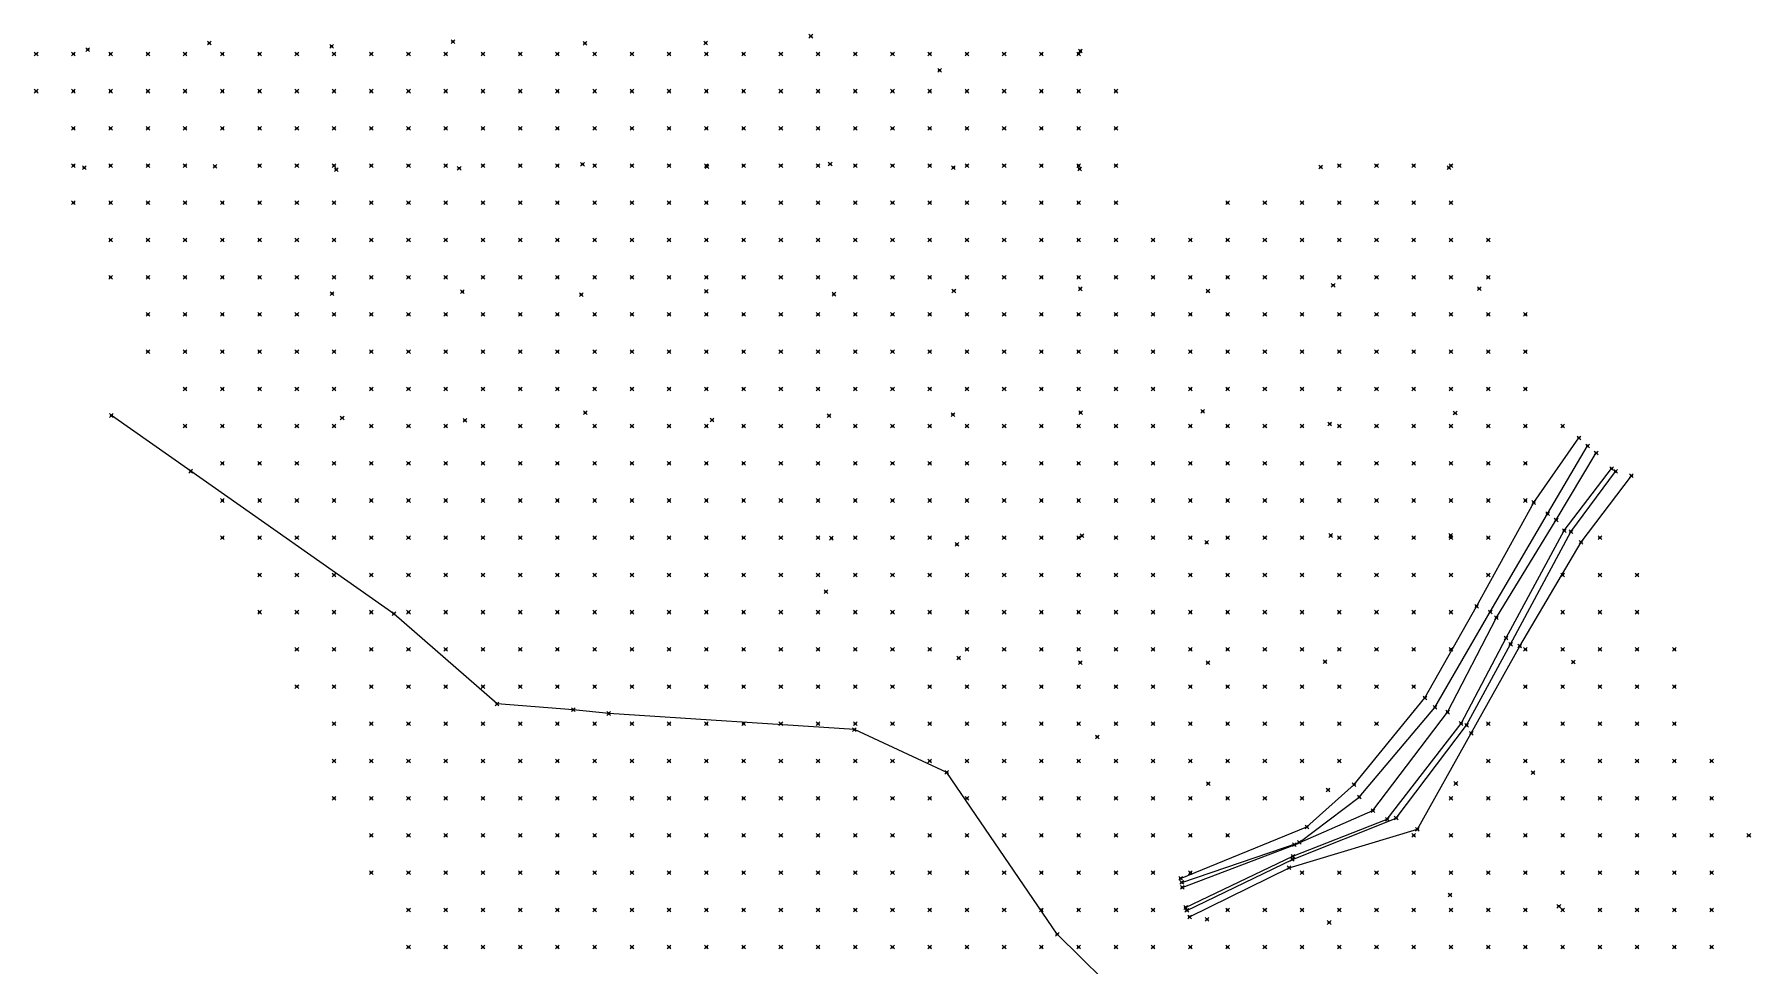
# Model space of a CAD drawing. Header units: metres. Extents: x 441556 to 446409, y 432338 to 461058.
# Drawn here: x 444908.2 to 445046.5, y 442035.8 to 442110.9 of the extents above; entities that cross this region are included whole.
import ezdxf

# ---------------------------------------------------------------- set-up
doc = ezdxf.new("R2010")
doc.units = ezdxf.units.M
doc.header["$MEASUREMENT"] = 0
doc.header["$PDMODE"] = 35
doc.header["$PDSIZE"] = 0.15
for name, color, linetype, lineweight in [('DTM-BRE-RevN_GRP_CURS APA', 2, 'Continuous', 0), ('DTM-BRE-RevN_GRP_TALUZ JOS', 2, 'Continuous', 0), ('DTM-BRE-RevN_GRP_TALUZ SUS', 2, 'Continuous', 0), ('DTM-NOK-RevN_LIDAR_co_lidar', 91, 'Continuous', 0), ('DTM-NOK-RevN_RTK', 32, 'Continuous', 0)]:
    doc.layers.add(name, color=color, linetype=linetype, lineweight=lineweight)

msp = doc.modelspace()

# ---------------------------------------------------------------- linework, layer by layer
at = {"layer": 'DTM-BRE-RevN_GRP_CURS APA'}
for p, q in [((444920.81, 442075.686, 333.878), (444914.419, 442080.174, 334.06)), ((445030.815, 442071.756, 335.092), (445034.034, 442077.159, 335.297)), ((444937.178, 442064.193, 334.06), (444920.81, 442075.686, 333.878)), ((445031.469, 442070.9, 335.12), (445035.282, 442075.889, 335.066)), ((445026.002, 442063.887, 335.012), (445030.815, 442071.756, 335.092)), ((445026.776, 442062.247, 334.961), (445031.469, 442070.9, 335.12)), ((444945.496, 442056.923, 334.06), (444937.178, 442064.193, 334.06)), ((445022.065, 442056.261, 334.851), (445026.002, 442063.887, 335.012)), ((445023.157, 442055.35, 334.914), (445026.776, 442062.247, 334.961)), ((444951.625, 442056.458, 334.288), (444945.496, 442056.923, 334.06)), ((444954.493, 442056.157, 334.288), (444951.625, 442056.458, 334.288)), ((444974.276, 442054.855, 333.924), (444954.493, 442056.157, 334.288)), ((445016.049, 442048.325, 334.649), (445022.065, 442056.261, 334.851)), ((444981.722, 442051.408, 333.924), (444974.276, 442054.855, 333.924)), ((445017.208, 442047.63, 334.657), (445023.157, 442055.35, 334.914)), ((444990.618, 442038.36, 333.833), (444981.722, 442051.408, 333.924)), ((445009.721, 442045.574, 334.511), (445016.049, 442048.325, 334.649)), ((445009.606, 442044.654, 334.516), (445017.208, 442047.63, 334.657)), ((445000.696, 442042.139, 334.266), (445009.721, 442045.574, 334.511)), ((445000.957, 442040.521, 334.147), (445009.606, 442044.654, 334.516)), ((445000.873, 442028.268, 334.151), (444990.618, 442038.36, 333.833))]:
    msp.add_line(p, q, dxfattribs=at)
at = {"layer": 'DTM-BRE-RevN_GRP_TALUZ JOS'}
for p, q in [((445030.123, 442072.255, 335.207), (445033.343, 442077.721, 335.724)), ((445032.005, 442070.803, 335.271), (445035.606, 442075.663, 335.667)), ((445025.503, 442064.341, 335.132), (445030.123, 442072.255, 335.207)), ((445027.138, 442061.736, 335.113), (445032.005, 442070.803, 335.271)), ((445021.052, 442056.647, 335.049), (445025.503, 442064.341, 335.132)), ((445023.599, 442055.207, 335.067), (445027.138, 442061.736, 335.113)), ((445014.954, 442049.414, 334.819), (445021.052, 442056.647, 335.049)), ((445017.926, 442047.723, 334.702), (445023.599, 442055.207, 335.067)), ((445010.115, 442045.766, 334.52), (445014.954, 442049.414, 334.819)), ((445009.561, 442044.394, 334.598), (445017.926, 442047.723, 334.702)), ((445000.656, 442042.537, 334.392), (445010.115, 442045.766, 334.52)), ((445001.061, 442040.286, 334.507), (445009.561, 442044.394, 334.598))]:
    msp.add_line(p, q, dxfattribs=at)
at = {"layer": 'DTM-BRE-RevN_GRP_TALUZ SUS'}
for p, q in [((445029.011, 442073.162, 335.745), (445032.642, 442078.368, 335.984)), ((445032.818, 442069.959, 335.98), (445036.88, 442075.318, 336.17)), ((445024.406, 442064.791, 335.567), (445029.011, 442073.162, 335.745)), ((445027.883, 442061.589, 335.618), (445032.818, 442069.959, 335.98)), ((445020.238, 442057.409, 335.317), (445024.406, 442064.791, 335.567)), ((445023.978, 442054.559, 335.402), (445027.883, 442061.589, 335.618)), ((445014.536, 442050.421, 334.987), (445020.238, 442057.409, 335.317)), ((445019.637, 442046.829, 335.171), (445023.978, 442054.559, 335.402)), ((445010.738, 442047.013, 334.743), (445014.536, 442050.421, 334.987)), ((445000.56, 442042.859, 334.431), (445010.738, 442047.013, 334.743)), ((445009.292, 442043.719, 334.768), (445019.637, 442046.829, 335.171)), ((445001.282, 442039.764, 334.668), (445009.292, 442043.719, 334.768))]:
    msp.add_line(p, q, dxfattribs=at)
at = {"layer": 'DTM-NOK-RevN_LIDAR_co_lidar'}
for p in [(444908.363, 442109.313, 334.95), (444911.363, 442109.313, 335.022), (444914.362, 442109.313, 335.066), (444917.361, 442109.313, 335.093), (444920.361, 442109.313, 335.11), (444923.36, 442109.313, 335.13), (444926.36, 442109.313, 335.16), (444929.359, 442109.313, 335.172), (444932.358, 442109.313, 335.185), (444935.358, 442109.313, 335.195), (444938.357, 442109.313, 335.241), (444941.356, 442109.313, 335.345), (444944.356, 442109.313, 335.649), (444947.355, 442109.313, 336.064), (444950.354, 442109.313, 336.172), (444953.354, 442109.313, 336.26), (444956.353, 442109.313, 336.23), (444959.352, 442109.313, 336.132), (444962.352, 442109.313, 336.137), (444965.351, 442109.313, 336.237), (444968.35, 442109.313, 336.336), (444971.35, 442109.313, 336.516), (444974.349, 442109.313, 337.233), (444977.348, 442109.313, 338.19), (444980.348, 442109.313, 338.88), (444983.347, 442109.313, 339.483), (444986.346, 442109.313, 340.291), (444989.346, 442109.313, 341.193), (444992.345, 442109.313, 341.859), (444908.363, 442106.314, 334.933), (444911.363, 442106.314, 335.008), (444914.362, 442106.314, 335.051), (444917.361, 442106.314, 335.069), (444920.361, 442106.314, 335.073), (444923.36, 442106.314, 335.077), (444926.36, 442106.314, 335.09), (444929.359, 442106.314, 335.091), (444932.358, 442106.314, 335.092), (444935.358, 442106.314, 335.136), (444938.357, 442106.314, 335.204), (444941.356, 442106.314, 335.312), (444944.356, 442106.314, 335.477), (444947.355, 442106.314, 335.844), (444950.354, 442106.314, 336.122), (444953.354, 442106.314, 336.166), (444956.353, 442106.314, 336.161), (444959.352, 442106.314, 336.035), (444962.352, 442106.314, 335.92), (444965.351, 442106.314, 335.951), (444968.35, 442106.314, 336.042), (444971.35, 442106.314, 336.244), (444974.349, 442106.314, 336.62), (444977.348, 442106.314, 337.224), (444980.348, 442106.314, 337.864), (444983.347, 442106.314, 338.52), (444986.346, 442106.314, 339.117), (444989.346, 442106.314, 339.605), (444992.345, 442106.314, 340.291), (444995.344, 442106.314, 340.953), (444911.363, 442103.315, 334.922), (444914.362, 442103.315, 334.98), (444917.361, 442103.315, 334.994), (444920.361, 442103.315, 334.99), (444923.36, 442103.315, 334.994), (444926.36, 442103.315, 335), (444929.359, 442103.315, 335.016), (444932.358, 442103.315, 335.078), (444935.358, 442103.315, 335.144), (444938.357, 442103.315, 335.201), (444941.356, 442103.315, 335.268), (444944.356, 442103.315, 335.364), (444947.355, 442103.315, 335.558), (444950.354, 442103.315, 335.912), (444953.354, 442103.315, 336.035), (444956.353, 442103.315, 336.051), (444959.352, 442103.315, 335.975), (444962.352, 442103.315, 335.839), (444965.351, 442103.315, 335.801), (444968.35, 442103.315, 335.873), (444971.35, 442103.315, 336.038), (444974.349, 442103.315, 336.269), (444977.348, 442103.315, 336.686), (444980.348, 442103.315, 337.323), (444983.347, 442103.315, 338.048), (444986.346, 442103.315, 338.547), (444989.346, 442103.315, 338.803), (444992.345, 442103.315, 339.244), (444995.344, 442103.315, 339.874), (444911.363, 442100.315, 334.815), (444914.362, 442100.315, 334.877), (444917.361, 442100.315, 334.889), (444920.361, 442100.315, 334.884), (444926.36, 442100.315, 334.951), (444929.359, 442100.315, 335.019), (444932.358, 442100.315, 335.081), (444935.358, 442100.315, 335.128), (444938.357, 442100.315, 335.202), (444941.356, 442100.315, 335.24), (444944.356, 442100.315, 335.299), (444947.355, 442100.315, 335.37), (444950.354, 442100.315, 335.575), (444953.354, 442100.315, 335.882), (444956.353, 442100.315, 335.918), (444959.352, 442100.315, 335.888), (444962.352, 442100.315, 335.804), (444965.351, 442100.315, 335.723), (444968.35, 442100.315, 335.727), (444971.35, 442100.315, 335.794), (444974.349, 442100.315, 335.944), (444977.348, 442100.315, 336.311), (444980.348, 442100.315, 337.131), (444983.347, 442100.315, 337.983), (444986.346, 442100.315, 338.385), (444989.346, 442100.315, 338.587), (444992.345, 442100.315, 338.84), (444995.344, 442100.315, 339.241), (445013.34, 442100.315, 342.054), (445016.34, 442100.315, 341.026), (445019.339, 442100.315, 339.717), (445022.339, 442100.315, 338.74), (444911.363, 442097.316, 334.737), (444914.362, 442097.316, 334.825), (444917.361, 442097.316, 334.848), (444920.361, 442097.316, 334.842), (444923.36, 442097.316, 334.89), (444926.36, 442097.316, 334.983), (444929.359, 442097.316, 335.064), (444932.358, 442097.316, 335.098), (444935.358, 442097.316, 335.152), (444938.357, 442097.316, 335.24), (444941.356, 442097.316, 335.278), (444944.356, 442097.316, 335.286), (444947.355, 442097.316, 335.305), (444950.354, 442097.316, 335.364), (444953.354, 442097.316, 335.621), (444956.353, 442097.316, 335.78), (444959.352, 442097.316, 335.785), (444962.352, 442097.316, 335.732), (444965.351, 442097.316, 335.656), (444968.35, 442097.316, 335.629), (444971.35, 442097.316, 335.645), (444974.349, 442097.316, 335.744), (444977.348, 442097.316, 335.99), (444980.348, 442097.316, 336.718), (444983.347, 442097.316, 337.732), (444986.346, 442097.316, 338.336), (444989.346, 442097.316, 338.496), (444992.345, 442097.316, 338.625), (444995.344, 442097.316, 338.786), (445004.342, 442097.316, 339.788), (445007.342, 442097.316, 340.614), (445010.341, 442097.316, 341.412), (445013.34, 442097.316, 340.955), (445016.34, 442097.316, 339.843), (445019.339, 442097.316, 338.729), (445022.339, 442097.316, 337.787), (444914.362, 442094.317, 334.722), (444917.361, 442094.317, 334.68), (444920.361, 442094.317, 334.703), (444923.36, 442094.317, 334.861), (444926.36, 442094.317, 335.009), (444929.359, 442094.317, 335.053), (444932.358, 442094.317, 335.088), (444935.358, 442094.317, 335.163), (444938.357, 442094.317, 335.25), (444941.356, 442094.317, 335.293), (444944.356, 442094.317, 335.337), (444947.355, 442094.317, 335.483), (444950.354, 442094.317, 335.421), (444953.354, 442094.317, 335.417), (444956.353, 442094.317, 335.596), (444959.352, 442094.317, 335.649), (444962.352, 442094.317, 335.633), (444965.351, 442094.317, 335.586), (444968.35, 442094.317, 335.567), (444971.35, 442094.317, 335.576), (444974.349, 442094.317, 335.617), (444977.348, 442094.317, 335.733), (444980.348, 442094.317, 336.129), (444983.347, 442094.317, 337.147), (444986.346, 442094.317, 338.139), (444989.346, 442094.317, 338.345), (444992.345, 442094.317, 338.348), (444995.344, 442094.317, 338.31), (444998.344, 442094.317, 338.311), (445001.343, 442094.317, 338.505), (445004.342, 442094.317, 339.06), (445007.342, 442094.317, 339.982), (445010.341, 442094.317, 340.426), (445013.34, 442094.317, 339.762), (445016.34, 442094.317, 338.637), (445019.339, 442094.317, 337.734), (445022.339, 442094.317, 337.053), (445025.338, 442094.317, 336.3), (444914.362, 442091.317, 334.614), (444917.361, 442091.317, 334.531), (444920.361, 442091.317, 334.58), (444923.36, 442091.317, 334.779), (444926.36, 442091.317, 334.944), (444929.359, 442091.317, 335.004), (444932.358, 442091.317, 335.061), (444935.358, 442091.317, 335.142), (444938.357, 442091.317, 335.236), (444941.356, 442091.317, 335.295), (444944.356, 442091.317, 335.416), (444947.355, 442091.317, 335.741), (444950.354, 442091.317, 335.499), (444953.354, 442091.317, 335.313), (444956.353, 442091.317, 335.383), (444959.352, 442091.317, 335.506), (444962.352, 442091.317, 335.53), (444965.351, 442091.317, 335.516), (444968.35, 442091.317, 335.486), (444971.35, 442091.317, 335.481), (444974.349, 442091.317, 335.49), (444977.348, 442091.317, 335.537), (444980.348, 442091.317, 335.727), (444983.347, 442091.317, 336.378), (444986.346, 442091.317, 337.349), (444989.346, 442091.317, 337.942), (444992.345, 442091.317, 338), (444995.344, 442091.317, 337.817), (444998.344, 442091.317, 337.613), (445001.343, 442091.317, 337.671), (445004.342, 442091.317, 338.175), (445007.342, 442091.317, 339.108), (445010.341, 442091.317, 339.32), (445013.34, 442091.317, 338.588), (445016.34, 442091.317, 337.599), (445019.339, 442091.317, 336.836), (445022.339, 442091.317, 336.487), (445025.338, 442091.317, 335.927), (444917.361, 442088.318, 334.514), (444920.361, 442088.318, 334.518), (444923.36, 442088.318, 334.645), (444926.36, 442088.318, 334.815), (444929.359, 442088.318, 334.955), (444932.358, 442088.318, 335.024), (444935.358, 442088.318, 335.099), (444938.357, 442088.318, 335.199), (444941.356, 442088.318, 335.267), (444944.356, 442088.318, 335.362), (444947.355, 442088.318, 335.569), (444950.354, 442088.318, 335.364), (444953.354, 442088.318, 335.192), (444956.353, 442088.318, 335.167), (444959.352, 442088.318, 335.294), (444962.352, 442088.318, 335.402), (444965.351, 442088.318, 335.412), (444968.35, 442088.318, 335.381), (444971.35, 442088.318, 335.356), (444974.349, 442088.318, 335.36), (444977.348, 442088.318, 335.387), (444980.348, 442088.318, 335.486), (444983.347, 442088.318, 335.742), (444986.346, 442088.318, 336.365), (444989.346, 442088.318, 337.191), (444992.345, 442088.318, 337.516), (444995.344, 442088.318, 337.299), (444998.344, 442088.318, 336.983), (445001.343, 442088.318, 336.83), (445004.342, 442088.318, 337.391), (445007.342, 442088.318, 338.207), (445010.341, 442088.318, 338.347), (445013.34, 442088.318, 337.702), (445016.34, 442088.318, 336.791), (445019.339, 442088.318, 336.104), (445022.339, 442088.318, 335.92), (445025.338, 442088.318, 335.754), (445028.337, 442088.318, 335.778), (444917.361, 442085.319, 334.564), (444920.361, 442085.319, 334.477), (444923.36, 442085.319, 334.525), (444926.36, 442085.319, 334.671), (444929.359, 442085.319, 334.854), (444932.358, 442085.319, 334.978), (444935.358, 442085.319, 335.029), (444938.357, 442085.319, 335.115), (444941.356, 442085.319, 335.185), (444944.356, 442085.319, 335.222), (444947.355, 442085.319, 335.22), (444950.354, 442085.319, 335.188), (444953.354, 442085.319, 335.114), (444956.353, 442085.319, 335.054), (444959.352, 442085.319, 335.083), (444962.352, 442085.319, 335.239), (444965.351, 442085.319, 335.282), (444968.35, 442085.319, 335.271), (444971.35, 442085.319, 335.232), (444974.349, 442085.319, 335.225), (444977.348, 442085.319, 335.254), (444980.348, 442085.319, 335.285), (444983.347, 442085.319, 335.37), (444986.346, 442085.319, 335.66), (444989.346, 442085.319, 336.18), (444992.345, 442085.319, 336.552), (444995.344, 442085.319, 336.494), (444998.344, 442085.319, 336.381), (445001.343, 442085.319, 336.148), (445004.342, 442085.319, 336.479), (445007.342, 442085.319, 337.365), (445010.341, 442085.319, 337.496), (445013.34, 442085.319, 336.767), (445016.34, 442085.319, 336.045), (445019.339, 442085.319, 335.64), (445022.339, 442085.319, 335.566), (445025.338, 442085.319, 335.62), (445028.337, 442085.319, 335.734), (444920.361, 442082.319, 334.545), (444923.36, 442082.319, 334.51), (444926.36, 442082.319, 334.566), (444929.359, 442082.319, 334.757), (444932.358, 442082.319, 334.915), (444935.358, 442082.319, 334.946), (444938.357, 442082.319, 335.014), (444941.356, 442082.319, 335.083), (444944.356, 442082.319, 335.152), (444947.355, 442082.319, 335.137), (444950.354, 442082.319, 335.132), (444953.354, 442082.319, 335.115), (444956.353, 442082.319, 335.061), (444959.352, 442082.319, 335.008), (444962.352, 442082.319, 335.088), (444965.351, 442082.319, 335.156), (444968.35, 442082.319, 335.155), (444971.35, 442082.319, 335.117), (444974.349, 442082.319, 335.098), (444977.348, 442082.319, 335.107), (444980.348, 442082.319, 335.115), (444983.347, 442082.319, 335.117), (444986.346, 442082.319, 335.169), (444989.346, 442082.319, 335.301), (444992.345, 442082.319, 335.43), (444995.344, 442082.319, 335.507), (444998.344, 442082.319, 335.637), (445001.343, 442082.319, 335.631), (445004.342, 442082.319, 335.62), (445007.342, 442082.319, 336.296), (445010.341, 442082.319, 336.345), (445013.34, 442082.319, 335.821), (445016.34, 442082.319, 335.495), (445019.339, 442082.319, 335.468), (445022.339, 442082.319, 335.513), (445025.338, 442082.319, 335.587), (445028.337, 442082.319, 335.708), (444920.361, 442079.32, 334.653), (444923.36, 442079.32, 334.617), (444926.36, 442079.32, 334.71), (444929.359, 442079.32, 334.883), (444932.358, 442079.32, 334.862), (444935.358, 442079.32, 334.884), (444938.357, 442079.32, 334.949), (444941.356, 442079.32, 335.006), (444944.356, 442079.32, 335.089), (444947.355, 442079.32, 335.085), (444950.354, 442079.32, 335.088), (444953.354, 442079.32, 335.074), (444956.353, 442079.32, 335.04), (444959.352, 442079.32, 334.963), (444962.352, 442079.32, 334.953), (444965.351, 442079.32, 335.008), (444968.35, 442079.32, 335.024), (444971.35, 442079.32, 335), (444974.349, 442079.32, 334.984), (444977.348, 442079.32, 334.978), (444980.348, 442079.32, 334.956), (444983.347, 442079.32, 334.934), (444986.346, 442079.32, 334.925), (444989.346, 442079.32, 334.937), (444992.345, 442079.32, 334.98), (444995.344, 442079.32, 335.024), (444998.344, 442079.32, 335.098), (445001.343, 442079.32, 335.253), (445004.342, 442079.32, 335.342), (445007.342, 442079.32, 335.399), (445010.341, 442079.32, 335.335), (445013.34, 442079.32, 335.442), (445016.34, 442079.32, 335.377), (445019.339, 442079.32, 335.412), (445022.339, 442079.32, 335.477), (445025.338, 442079.32, 335.583), (445028.337, 442079.32, 335.719), (445031.337, 442079.32, 335.911), (444923.36, 442076.321, 334.751), (444926.36, 442076.321, 334.98), (444929.359, 442076.321, 335.027), (444932.358, 442076.321, 334.793), (444935.358, 442076.321, 334.847), (444938.357, 442076.321, 334.922), (444941.356, 442076.321, 334.983), (444944.356, 442076.321, 335.006), (444947.355, 442076.321, 335.033), (444950.354, 442076.321, 335.018), (444953.354, 442076.321, 335.009), (444956.353, 442076.321, 334.981), (444959.352, 442076.321, 334.876), (444962.352, 442076.321, 334.835), (444965.351, 442076.321, 334.844), (444968.35, 442076.321, 334.86), (444971.35, 442076.321, 334.865), (444974.349, 442076.321, 334.895), (444977.348, 442076.321, 334.904), (444980.348, 442076.321, 334.858), (444983.347, 442076.321, 334.816), (444986.346, 442076.321, 334.825), (444989.346, 442076.321, 334.882), (444992.345, 442076.321, 334.972), (444995.344, 442076.321, 335.048), (444998.344, 442076.321, 335.082), (445001.343, 442076.321, 335.083), (445004.342, 442076.321, 335.11), (445007.342, 442076.321, 335.148), (445010.341, 442076.321, 335.242), (445013.34, 442076.321, 335.285), (445016.34, 442076.321, 335.331), (445019.339, 442076.321, 335.377), (445022.339, 442076.321, 335.498), (445025.338, 442076.321, 335.598), (445028.337, 442076.321, 335.744), (444923.36, 442073.321, 334.683), (444926.36, 442073.321, 334.796), (444929.359, 442073.321, 334.769), (444932.358, 442073.321, 334.571), (444935.358, 442073.321, 334.727), (444938.357, 442073.321, 334.861), (444941.356, 442073.321, 334.925), (444944.356, 442073.321, 334.934), (444947.355, 442073.321, 334.964), (444950.354, 442073.321, 334.946), (444953.354, 442073.321, 334.932), (444956.353, 442073.321, 334.911), (444959.352, 442073.321, 334.835), (444962.352, 442073.321, 334.818), (444965.351, 442073.321, 334.792), (444968.35, 442073.321, 334.712), (444971.35, 442073.321, 334.74), (444974.349, 442073.321, 334.837), (444977.348, 442073.321, 334.845), (444980.348, 442073.321, 334.806), (444983.347, 442073.321, 334.787), (444986.346, 442073.321, 334.798), (444989.346, 442073.321, 334.857), (444992.345, 442073.321, 334.921), (444995.344, 442073.321, 334.972), (444998.344, 442073.321, 335.006), (445001.343, 442073.321, 335.046), (445004.342, 442073.321, 335.094), (445007.342, 442073.321, 335.188), (445010.341, 442073.321, 335.272), (445013.34, 442073.321, 335.227), (445016.34, 442073.321, 335.286), (445019.339, 442073.321, 335.399), (445022.339, 442073.321, 335.522), (445025.338, 442073.321, 335.598), (445028.337, 442073.321, 335.665), (444923.36, 442070.322, 334.669), (444926.36, 442070.322, 334.73), (444929.359, 442070.322, 334.731), (444932.358, 442070.322, 334.586), (444935.358, 442070.322, 334.621), (444938.357, 442070.322, 334.749), (444941.356, 442070.322, 334.837), (444944.356, 442070.322, 334.869), (444947.355, 442070.322, 334.883), (444950.354, 442070.322, 334.886), (444953.354, 442070.322, 334.862), (444956.353, 442070.322, 334.849), (444959.352, 442070.322, 334.848), (444962.352, 442070.322, 334.933), (444965.351, 442070.322, 335.057), (444968.35, 442070.322, 334.776), (444971.35, 442070.322, 334.613), (444974.349, 442070.322, 334.704), (444977.348, 442070.322, 334.776), (444980.348, 442070.322, 334.821), (444983.347, 442070.322, 334.869), (444986.346, 442070.322, 334.86), (444989.346, 442070.322, 334.851), (444992.345, 442070.322, 334.884), (444995.344, 442070.322, 334.903), (444998.344, 442070.322, 334.966), (445001.343, 442070.322, 335.039), (445004.342, 442070.322, 335.109), (445007.342, 442070.322, 335.216), (445010.341, 442070.322, 335.263), (445013.34, 442070.322, 335.173), (445016.34, 442070.322, 335.266), (445019.339, 442070.322, 335.402), (445022.339, 442070.322, 335.541), (445025.338, 442070.322, 335.358), (445034.336, 442070.322, 335.883), (444926.36, 442067.323, 334.682), (444929.359, 442067.323, 334.672), (444932.358, 442067.323, 334.704), (444935.358, 442067.323, 334.645), (444938.357, 442067.323, 334.396), (444941.356, 442067.323, 334.649), (444944.356, 442067.323, 334.798), (444947.355, 442067.323, 334.788), (444950.354, 442067.323, 334.82), (444953.354, 442067.323, 334.844), (444956.353, 442067.323, 334.798), (444959.352, 442067.323, 334.848), (444962.352, 442067.323, 335.111), (444965.351, 442067.323, 335.397), (444968.35, 442067.323, 334.92), (444971.35, 442067.323, 334.558), (444974.349, 442067.323, 334.562), (444977.348, 442067.323, 334.708), (444980.348, 442067.323, 335.009), (444983.347, 442067.323, 335.1), (444986.346, 442067.323, 334.908), (444989.346, 442067.323, 334.868), (444992.345, 442067.323, 334.907), (444995.344, 442067.323, 334.963), (444998.344, 442067.323, 334.991), (445001.343, 442067.323, 335.019), (445004.342, 442067.323, 335.11), (445007.342, 442067.323, 335.095), (445010.341, 442067.323, 335.147), (445013.34, 442067.323, 335.192), (445016.34, 442067.323, 335.009), (445019.339, 442067.323, 335.123), (445022.339, 442067.323, 335.303), (445025.338, 442067.323, 335.327), (445031.337, 442067.323, 335.407), (445034.336, 442067.323, 335.783), (445037.335, 442067.323, 336.957), (444926.36, 442064.323, 334.633), (444929.359, 442064.323, 334.589), (444932.358, 442064.323, 334.552), (444935.358, 442064.323, 334.486), (444938.357, 442064.323, 334.265), (444941.356, 442064.323, 334.336), (444944.356, 442064.323, 334.589), (444947.355, 442064.323, 334.676), (444950.354, 442064.323, 334.895), (444953.354, 442064.323, 334.878), (444956.353, 442064.323, 334.665), (444959.352, 442064.323, 334.769), (444962.352, 442064.323, 334.886), (444965.351, 442064.323, 334.87), (444968.35, 442064.323, 334.696), (444971.35, 442064.323, 334.523), (444974.349, 442064.323, 334.46), (444977.348, 442064.323, 334.702), (444980.348, 442064.323, 334.983), (444983.347, 442064.323, 335.031), (444986.346, 442064.323, 334.987), (444989.346, 442064.323, 334.92), (444992.345, 442064.323, 334.858), (444995.344, 442064.323, 334.922), (444998.344, 442064.323, 334.986), (445001.343, 442064.323, 334.992), (445004.342, 442064.323, 335.033), (445007.342, 442064.323, 335.076), (445010.341, 442064.323, 334.867), (445013.34, 442064.323, 334.871), (445016.34, 442064.323, 334.969), (445019.339, 442064.323, 335.128), (445022.339, 442064.323, 335.291), (445031.337, 442064.323, 335.501), (445034.336, 442064.323, 335.78), (445037.335, 442064.323, 337.211), (444929.359, 442061.324, 334.542), (444932.358, 442061.324, 334.579), (444935.358, 442061.324, 334.467), (444938.357, 442061.324, 334.305), (444941.356, 442061.324, 334.235), (444944.356, 442061.324, 334.347), (444947.355, 442061.324, 334.529), (444950.354, 442061.324, 334.74), (444953.354, 442061.324, 334.685), (444956.353, 442061.324, 334.556), (444959.352, 442061.324, 334.427), (444962.352, 442061.324, 334.466), (444965.351, 442061.324, 334.473), (444968.35, 442061.324, 334.433), (444971.35, 442061.324, 334.395), (444974.349, 442061.324, 334.371), (444977.348, 442061.324, 334.473), (444980.348, 442061.324, 334.709), (444983.347, 442061.324, 334.869), (444986.346, 442061.324, 334.874), (444989.346, 442061.324, 334.836), (444992.345, 442061.324, 334.81), (444995.344, 442061.324, 334.852), (444998.344, 442061.324, 334.915), (445001.343, 442061.324, 334.979), (445004.342, 442061.324, 334.733), (445007.342, 442061.324, 334.719), (445010.341, 442061.324, 334.867), (445013.34, 442061.324, 334.911), (445016.34, 442061.324, 334.997), (445019.339, 442061.324, 335.017), (445022.339, 442061.324, 335.243), (445028.337, 442061.324, 335.391), (445031.337, 442061.324, 335.527), (445034.336, 442061.324, 335.814), (445037.335, 442061.324, 338.997), (445040.335, 442061.324, 341.36), (444929.359, 442058.325, 334.395), (444932.358, 442058.325, 334.419), (444935.358, 442058.325, 334.39), (444938.357, 442058.325, 334.341), (444941.356, 442058.325, 334.234), (444944.356, 442058.325, 334.221), (444947.355, 442058.325, 334.351), (444950.354, 442058.325, 334.439), (444953.354, 442058.325, 334.503), (444956.353, 442058.325, 334.484), (444959.352, 442058.325, 334.421), (444962.352, 442058.325, 334.349), (444965.351, 442058.325, 334.305), (444968.35, 442058.325, 334.298), (444971.35, 442058.325, 334.313), (444974.349, 442058.325, 334.355), (444977.348, 442058.325, 334.441), (444980.348, 442058.325, 334.66), (444983.347, 442058.325, 334.786), (444986.346, 442058.325, 334.709), (444989.346, 442058.325, 334.696), (444992.345, 442058.325, 334.776), (444995.344, 442058.325, 334.924), (444998.344, 442058.325, 334.752), (445001.343, 442058.325, 334.667), (445004.342, 442058.325, 334.74), (445007.342, 442058.325, 334.811), (445010.341, 442058.325, 334.877), (445013.34, 442058.325, 334.934), (445016.34, 442058.325, 335.032), (445019.339, 442058.325, 334.972), (445028.337, 442058.325, 335.409), (445031.337, 442058.325, 335.53), (445034.336, 442058.325, 337.617), (445037.335, 442058.325, 340.039), (445040.335, 442058.325, 341.148), (444932.358, 442055.325, 334.328), (444935.358, 442055.325, 334.352), (444938.357, 442055.325, 334.33), (444941.356, 442055.325, 334.275), (444944.356, 442055.325, 334.207), (444947.355, 442055.325, 334.227), (444950.354, 442055.325, 334.35), (444953.354, 442055.325, 334.412), (444956.353, 442055.325, 334.376), (444959.352, 442055.325, 334.318), (444962.352, 442055.325, 334.239), (444965.351, 442055.325, 334.214), (444968.35, 442055.325, 334.213), (444971.35, 442055.325, 334.235), (444974.349, 442055.325, 334.23), (444977.348, 442055.325, 334.243), (444980.348, 442055.325, 334.353), (444983.347, 442055.325, 334.429), (444986.346, 442055.325, 334.187), (444989.346, 442055.325, 334.228), (444992.345, 442055.325, 334.251), (444995.344, 442055.325, 334.355), (444998.344, 442055.325, 334.472), (445001.343, 442055.325, 334.628), (445004.342, 442055.325, 334.641), (445007.342, 442055.325, 334.775), (445010.341, 442055.325, 334.903), (445013.34, 442055.325, 334.977), (445016.34, 442055.325, 335.037), (445025.338, 442055.325, 335.23), (445028.337, 442055.325, 335.324), (445031.337, 442055.325, 335.455), (445034.336, 442055.325, 338.573), (445037.335, 442055.325, 340.633), (445040.335, 442055.325, 341.357), (444932.358, 442052.326, 334.247), (444935.358, 442052.326, 334.302), (444938.357, 442052.326, 334.304), (444941.356, 442052.326, 334.258), (444944.356, 442052.326, 334.196), (444947.355, 442052.326, 334.201), (444950.354, 442052.326, 334.211), (444953.354, 442052.326, 334.221), (444956.353, 442052.326, 334.212), (444959.352, 442052.326, 334.203), (444962.352, 442052.326, 334.169), (444965.351, 442052.326, 334.159), (444968.35, 442052.326, 334.151), (444971.35, 442052.326, 334.138), (444974.349, 442052.326, 333.901), (444977.348, 442052.326, 333.937), (444980.348, 442052.326, 334.005), (444983.347, 442052.326, 334.05), (444986.346, 442052.326, 334.015), (444989.346, 442052.326, 334.007), (444992.345, 442052.326, 334.132), (444995.344, 442052.326, 334.395), (444998.344, 442052.326, 334.604), (445001.343, 442052.326, 334.519), (445004.342, 442052.326, 334.658), (445007.342, 442052.326, 334.79), (445010.341, 442052.326, 334.941), (445013.34, 442052.326, 334.959), (445025.338, 442052.326, 335.181), (445028.337, 442052.326, 335.282), (445031.337, 442052.326, 335.354), (445034.336, 442052.326, 338.918), (445037.335, 442052.326, 341.299), (445040.335, 442052.326, 341.544), (445043.334, 442052.326, 342.427), (444932.358, 442049.327, 334.155), (444935.358, 442049.327, 334.214), (444938.357, 442049.327, 334.249), (444941.356, 442049.327, 334.231), (444944.356, 442049.327, 334.186), (444947.355, 442049.327, 334.177), (444950.354, 442049.327, 334.176), (444953.354, 442049.327, 334.139), (444956.353, 442049.327, 334.136), (444959.352, 442049.327, 334.115), (444962.352, 442049.327, 334.107), (444965.351, 442049.327, 333.856), (444968.35, 442049.327, 333.861), (444971.35, 442049.327, 333.87), (444974.349, 442049.327, 333.886), (444977.348, 442049.327, 333.92), (444980.348, 442049.327, 333.944), (444983.347, 442049.327, 333.934), (444986.346, 442049.327, 333.874), (444989.346, 442049.327, 333.851), (444992.345, 442049.327, 334.008), (444995.344, 442049.327, 334.285), (444998.344, 442049.327, 334.601), (445001.343, 442049.327, 334.497), (445004.342, 442049.327, 334.628), (445007.342, 442049.327, 334.765), (445010.341, 442049.327, 334.748), (445022.339, 442049.327, 334.956), (445025.338, 442049.327, 335.041), (445028.337, 442049.327, 335.114), (445031.337, 442049.327, 335.908), (445034.336, 442049.327, 339.585), (445037.335, 442049.327, 341.991), (445040.335, 442049.327, 342.576), (445043.334, 442049.327, 344.902), (444935.358, 442046.327, 334.141), (444938.357, 442046.327, 334.17), (444941.356, 442046.327, 334.19), (444944.356, 442046.327, 334.183), (444947.355, 442046.327, 334.151), (444950.354, 442046.327, 334.135), (444953.354, 442046.327, 334.112), (444956.353, 442046.327, 333.85), (444959.352, 442046.327, 333.829), (444962.352, 442046.327, 333.83), (444965.351, 442046.327, 333.845), (444968.35, 442046.327, 333.855), (444971.35, 442046.327, 333.865), (444974.349, 442046.327, 333.873), (444977.348, 442046.327, 333.868), (444980.348, 442046.327, 333.889), (444983.347, 442046.327, 333.874), (444986.346, 442046.327, 333.808), (444989.346, 442046.327, 333.817), (444992.345, 442046.327, 333.922), (444995.344, 442046.327, 334.154), (444998.344, 442046.327, 334.476), (445001.343, 442046.327, 334.613), (445004.342, 442046.327, 334.633), (445019.339, 442046.327, 334.84), (445022.339, 442046.327, 334.833), (445025.338, 442046.327, 335.027), (445028.337, 442046.327, 335.084), (445031.337, 442046.327, 336.724), (445034.336, 442046.327, 340.277), (445037.335, 442046.327, 342.472), (445040.335, 442046.327, 343.107), (445043.334, 442046.327, 344.361), (445046.333, 442046.327, 346.407), (444935.358, 442043.328, 334.076), (444938.357, 442043.328, 334.098), (444941.356, 442043.328, 334.123), (444944.356, 442043.328, 334.139), (444947.355, 442043.328, 333.868), (444950.354, 442043.328, 333.861), (444953.354, 442043.328, 333.857), (444956.353, 442043.328, 333.85), (444959.352, 442043.328, 333.842), (444962.352, 442043.328, 333.83), (444965.351, 442043.328, 333.827), (444968.35, 442043.328, 333.826), (444971.35, 442043.328, 333.812), (444974.349, 442043.328, 333.824), (444977.348, 442043.328, 333.846), (444980.348, 442043.328, 333.862), (444983.347, 442043.328, 333.82), (444986.346, 442043.328, 333.758), (444989.346, 442043.328, 333.808), (444992.345, 442043.328, 333.948), (444995.344, 442043.328, 334.208), (444998.344, 442043.328, 334.518), (445001.343, 442043.328, 334.429), (445010.341, 442043.328, 334.623), (445013.34, 442043.328, 334.699), (445016.34, 442043.328, 334.734), (445019.339, 442043.328, 334.787), (445022.339, 442043.328, 334.804), (445025.338, 442043.328, 334.943), (445028.337, 442043.328, 335.059), (445031.337, 442043.328, 338.423), (445034.336, 442043.328, 340.176), (445037.335, 442043.328, 341.208), (445040.335, 442043.328, 342.609), (445043.334, 442043.328, 344.803), (444938.357, 442040.328, 333.806), (444941.356, 442040.328, 333.821), (444944.356, 442040.328, 333.846), (444947.355, 442040.328, 333.839), (444950.354, 442040.328, 333.851), (444953.354, 442040.328, 333.853), (444956.353, 442040.328, 333.828), (444959.352, 442040.328, 333.819), (444962.352, 442040.328, 333.814), (444965.351, 442040.328, 333.801), (444968.35, 442040.328, 333.797), (444971.35, 442040.328, 333.795), (444974.349, 442040.328, 333.801), (444977.348, 442040.328, 333.83), (444980.348, 442040.328, 333.852), (444983.347, 442040.328, 333.843), (444986.346, 442040.328, 333.85), (444989.346, 442040.328, 333.871), (444992.345, 442040.328, 333.877), (444995.344, 442040.328, 333.981), (444998.344, 442040.328, 334.176), (445004.342, 442040.328, 334.468), (445007.342, 442040.328, 334.632), (445010.341, 442040.328, 334.675), (445013.34, 442040.328, 334.734), (445016.34, 442040.328, 334.83), (445019.339, 442040.328, 334.796), (445022.339, 442040.328, 334.673), (445025.338, 442040.328, 334.834), (445028.337, 442040.328, 335.135), (445031.337, 442040.328, 337.282), (445034.336, 442040.328, 339.585), (445037.335, 442040.328, 341.037), (445040.335, 442040.328, 342.691), (445043.334, 442040.328, 344.713), (444938.357, 442037.329, 333.763), (444941.356, 442037.329, 333.796), (444944.356, 442037.329, 333.817), (444947.355, 442037.329, 333.814), (444950.354, 442037.329, 333.826), (444953.354, 442037.329, 333.807), (444956.353, 442037.329, 333.81), (444959.352, 442037.329, 333.798), (444962.352, 442037.329, 333.78), (444965.351, 442037.329, 333.776), (444968.35, 442037.329, 333.78), (444971.35, 442037.329, 333.784), (444974.349, 442037.329, 333.792), (444977.348, 442037.329, 333.807), (444980.348, 442037.329, 333.839), (444983.347, 442037.329, 333.864), (444986.346, 442037.329, 333.845), (444989.346, 442037.329, 333.84), (444992.345, 442037.329, 333.9), (444995.344, 442037.329, 333.983), (444998.344, 442037.329, 334.18), (445001.343, 442037.329, 334.445), (445004.342, 442037.329, 334.545), (445007.342, 442037.329, 334.593), (445010.341, 442037.329, 334.67), (445013.34, 442037.329, 334.729), (445016.34, 442037.329, 334.766), (445019.339, 442037.329, 334.787), (445022.339, 442037.329, 334.682), (445025.338, 442037.329, 334.77), (445028.337, 442037.329, 335.062), (445031.337, 442037.329, 336.139), (445034.336, 442037.329, 338.711), (445037.335, 442037.329, 341.16), (445040.335, 442037.329, 342.727), (445043.334, 442037.329, 344.271)]:
    msp.add_point(p, dxfattribs=at)
at = {"layer": 'DTM-NOK-RevN_RTK'}
for p in [(444922.307, 442110.188, 335.071), (444932.163, 442109.927, 335.159), (444941.94, 442110.303, 335.451), (444952.571, 442110.177, 336.293), (444962.297, 442110.197, 336.201), (444970.771, 442110.745, 336.662), (444912.519, 442109.668, 334.983), (444992.488, 442109.561, 341.964), (444981.137, 442107.994, 338.695), (444922.764, 442100.249, 334.811), (444952.376, 442100.422, 335.872), (444962.394, 442100.236, 335.819), (444972.327, 442100.44, 335.827), (444912.235, 442100.146, 334.738), (444932.542, 442099.995, 335.084), (444942.437, 442100.095, 335.239), (444982.259, 442100.153, 337.895), (444992.419, 442100.05, 338.663), (445011.843, 442100.199, 342.279), (445022.177, 442100.139, 338.451), (445012.85, 442090.669, 338.352), (444932.203, 442090.001, 334.974), (444942.699, 442090.142, 335.14), (444952.277, 442089.921, 335.19), (444962.349, 442090.177, 335.502), (444972.626, 442089.95, 335.431), (444982.291, 442090.216, 335.769), (444992.477, 442090.381, 337.844), (445002.758, 442090.197, 337.685), (445024.613, 442090.395, 335.606), (444914.419, 442080.174, 334.06), (444933.011, 442079.974, 334.708), (444942.902, 442079.779, 334.955), (444952.598, 442080.4, 334.979), (444962.81, 442079.806, 334.806), (444972.237, 442080.149, 334.909), (444982.215, 442080.25, 334.961), (444992.496, 442080.409, 334.72), (445002.34, 442080.51, 335.512), (445012.576, 442079.495, 335.33), (445022.676, 442080.367, 335.476), (445032.642, 442078.368, 335.984), (445033.343, 442077.721, 335.724), (445034.034, 442077.159, 335.297), (444920.81, 442075.686, 333.878), (445035.282, 442075.889, 335.066), (445035.606, 442075.663, 335.667), (445036.88, 442075.318, 336.17), (445029.011, 442073.162, 335.745), (445030.123, 442072.255, 335.207), (445030.815, 442071.756, 335.092), (444972.426, 442070.284, 334.537), (444982.534, 442069.782, 334.527), (444992.614, 442070.479, 334.681), (445002.657, 442069.942, 334.939), (445012.648, 442070.499, 335.035), (445022.309, 442070.499, 335.516), (445031.469, 442070.9, 335.12), (445032.005, 442070.803, 335.271), (445032.818, 442069.959, 335.98), (444971.986, 442065.977, 334.429), (445024.406, 442064.791, 335.567), (445025.503, 442064.341, 335.132), (444937.178, 442064.193, 334.06), (445026.002, 442063.887, 335.012), (445026.776, 442062.247, 334.961), (445027.138, 442061.736, 335.113), (445027.883, 442061.589, 335.618), (444982.681, 442060.624, 334.497), (444992.475, 442060.261, 334.67), (445002.756, 442060.241, 334.752), (445012.192, 442060.324, 334.961), (445032.193, 442060.299, 335.788), (445020.238, 442057.409, 335.317), (444945.496, 442056.923, 334.06), (444951.625, 442056.458, 334.288), (444954.493, 442056.157, 334.288), (445021.052, 442056.647, 335.049), (445022.065, 442056.261, 334.851), (444974.276, 442054.855, 333.924), (445023.157, 442055.35, 334.914), (445023.599, 442055.207, 335.067), (444993.841, 442054.27, 334.433), (445023.978, 442054.559, 335.402), (444981.722, 442051.408, 333.924), (445002.781, 442050.507, 334.844), (445022.731, 442050.511, 335.321), (445028.948, 442051.389, 335.578), (445012.443, 442049.995, 335.048), (445014.536, 442050.421, 334.987), (445014.954, 442049.414, 334.819), (445016.049, 442048.325, 334.649), (445017.926, 442047.723, 334.702), (445010.738, 442047.013, 334.743), (445017.208, 442047.63, 334.657), (445019.637, 442046.829, 335.171), (445009.721, 442045.574, 334.511), (445010.115, 442045.766, 334.52), (445009.292, 442043.719, 334.768), (445009.561, 442044.394, 334.598), (445009.606, 442044.654, 334.516), (445000.56, 442042.859, 334.431), (445000.656, 442042.537, 334.392), (445000.696, 442042.139, 334.266), (445022.271, 442041.535, 334.95), (445000.957, 442040.521, 334.147), (445001.061, 442040.286, 334.507), (445001.282, 442039.764, 334.668), (445002.689, 442039.566, 334.678), (445031.03, 442040.615, 337.003), (444990.618, 442038.36, 333.833), (445012.525, 442039.31, 334.779)]:
    msp.add_point(p, dxfattribs=at)

doc.saveas('drawing.dxf')
